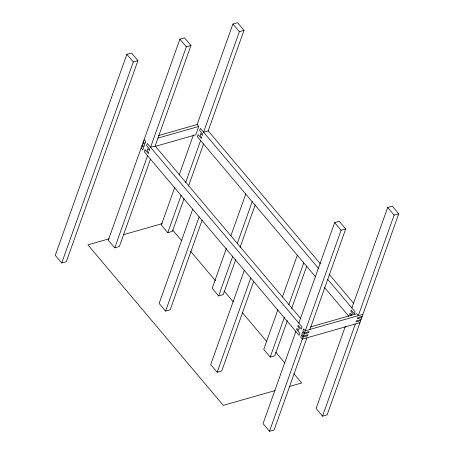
<?xml version="1.0" encoding="UTF-8"?>
<svg xmlns="http://www.w3.org/2000/svg" width="454" height="454" viewBox="0 0 454 454"><rect width="100%" height="100%" fill="white"/><g stroke="black" fill="none" stroke-linecap="round" stroke-linejoin="round"><path stroke-width="0.68" d="M126.859 54.31L55.269 255.358L61.721 263.002L66.329 261.68L137.92 60.637L131.473 52.993L126.859 54.31L133.306 61.954L61.721 263.002M190.952 45.491L186.339 46.807L150.546 147.329L155.16 146.012L190.952 45.491L184.506 37.847L179.892 39.163L108.302 240.211L114.754 247.856L119.362 246.533L150.512 159.065M114.754 247.856L147.561 155.705M174.892 187.003L161.34 225.065L167.787 232.703L172.395 231.387L184.046 198.67M179.171 174.983L193.438 134.917M158.378 135.61L197.132 124.538L232.925 24.017L237.538 22.7L243.985 30.344L208.193 130.865L203.579 132.182L239.377 31.661L243.985 30.344M197.132 124.538L198.744 126.45L195.759 134.827L154.967 146.477M167.787 232.703L181.101 195.316M185.618 182.627L200.594 140.558M188.563 185.981L203.545 143.918M192.695 209.215L159.138 303.454L165.585 311.098L170.199 309.781L202.172 219.997M165.585 311.098L199.147 216.859M226.353 248.486L212.171 288.307L218.618 295.951L223.232 294.635L235.785 259.382M230.842 235.876L245.733 194.068M218.618 295.951L232.8 256.13M237.289 243.52L252.18 201.707M240.047 247.413L255.205 204.85M244.28 270.363L210.718 364.602L217.171 372.246L221.779 370.929L253.752 281.145M217.171 372.246L250.727 278.007M277.933 309.634L263.751 349.455L270.204 357.099L274.812 355.783L287.365 320.535M282.422 297.024L297.313 255.216M270.204 357.099L284.38 317.278M288.869 304.668L303.76 262.86M291.627 308.561L306.785 265.999M295.86 331.511L263.048 423.656L269.494 431.3L274.108 429.983L306.915 337.838M298.84 323.135L334.638 222.613L339.246 221.297L345.698 228.935L309.9 329.462M269.494 431.3L341.085 230.252L345.698 228.935M345.324 326.381L316.08 408.509L322.527 416.153L327.141 414.837L398.731 213.789L392.279 206.144L387.671 207.467L351.873 307.988M322.527 416.153L355.34 324.008M398.731 213.789L394.117 215.105L358.325 315.632L356.713 313.72L310.479 326.925M133.306 61.954L137.92 60.637M157.947 138.101L198.744 126.45M109.034 238.815L87.9 244.854L223.3 405.365L275.107 390.571M123.346 234.729L162.209 223.629M362.933 314.316L305.287 330.779L303.675 328.866L302.931 330.96L304.543 332.873L309.157 331.556L308.782 332.6L304.169 333.917L302.557 332.01L301.814 334.104L303.425 336.011L308.039 334.694L307.664 335.744L303.051 337.061L301.439 335.148L300.696 337.243L302.307 339.155L359.954 322.692M362.19 316.41L357.576 317.726L357.202 318.77L361.815 317.454M361.072 319.548L356.458 320.864L356.084 321.914L360.697 320.598M289.425 386.479L301.694 382.977L293.948 373.79M232.925 24.017L239.377 31.661M387.671 207.467L394.117 215.105M179.892 39.163L186.339 46.807M334.638 222.613L341.085 230.252M208.193 130.865L320.462 263.961M329.133 274.244L353.779 303.459M318.589 268.524L200.356 128.363L199.612 130.457L202.836 134.276L202.461 135.326L200.85 133.414L200.106 135.508L201.718 137.42L201.343 138.464L198.12 134.645L197.371 136.739L315.598 276.895M327.714 279.346L355.102 311.807L354.353 313.901L351.129 310.082L350.755 311.126L352.366 313.039L351.623 315.133L350.011 313.22L349.637 314.27L350.846 315.7M324.269 287.178L348.922 316.398M155.16 146.012L300.747 318.606M144.1 139.684L145.711 141.597L144.968 143.691L143.351 141.779M142.982 142.828L144.593 144.741L143.844 146.835L142.233 144.922M141.864 145.967L143.475 147.879L142.726 149.973L141.115 148.061M172.679 230.025L181.799 240.836M190.459 251.107L215.531 280.827M224.197 291.099L233.311 301.91M242.43 312.715L266.594 341.363M275.709 352.173L284.828 362.979M145.087 149.792L144.338 151.886L299.084 335.33L299.827 333.236L296.604 329.417L296.978 328.367L298.59 330.279L299.334 328.185L297.722 326.273L298.096 325.229L301.32 329.048L302.063 326.954L147.323 143.509L146.58 145.603L149.803 149.423L149.428 150.473L147.817 148.56L147.068 150.654L148.685 152.567L148.31 153.611L145.087 149.792"/></g></svg>
